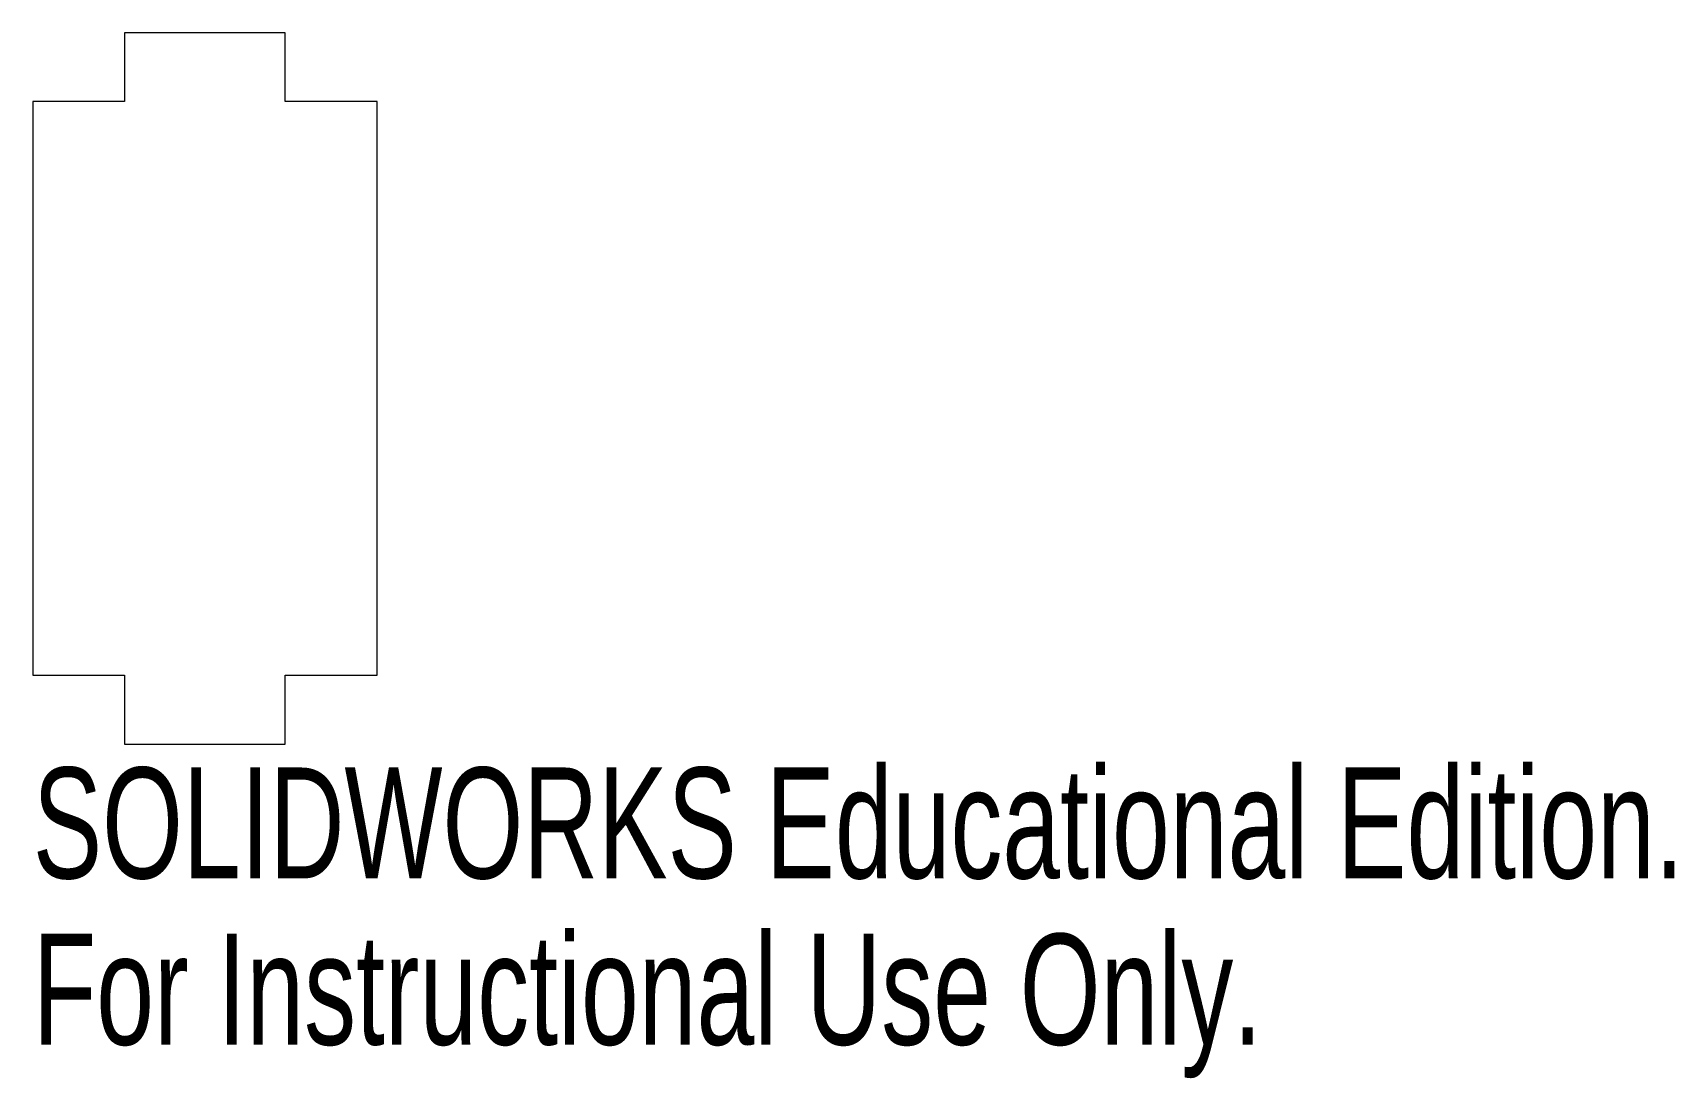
# Model space of a CAD drawing. Header units: millimetres. Extents: x -0.75 to 6.4, y -3.01 to 1.55.
import ezdxf

# ---------------------------------------------------------------- set-up
doc = ezdxf.new("R2010")
doc.units = ezdxf.units.MM
doc.styles.add('SLDTEXTSTYLE0', font='TXT', dxfattribs={"width": 0.7})

msp = doc.modelspace()

# ---------------------------------------------------------------- linework, layer by layer
at = {"color": 7, "linetype": 'Continuous', "lineweight": 15}
for p, q in [((-0.35, 1.55), (-0.35, 1.25)), ((0.35, 1.55), (-0.35, 1.55)), ((0.35, 1.25), (0.35, 1.55)), ((-0.75, 1.25), (-0.75, -1.25)), ((-0.35, 1.25), (-0.75, 1.25)), ((0.75, 1.25), (0.35, 1.25)), ((0.75, -1.25), (0.75, 1.25)), ((-0.75, -1.25), (-0.35, -1.25)), ((-0.35, -1.25), (-0.35, -1.55)), ((0.35, -1.55), (0.35, -1.25)), ((0.35, -1.25), (0.75, -1.25)), ((-0.35, -1.55), (0.35, -1.55))]:
    msp.add_line(p, q, dxfattribs=at)

# ---------------------------------------------------------------- texts
at = {"color": 7, "linetype": 'Continuous', "char_height": 0.483362, "attachment_point": 1, "style": 'SLDTEXTSTYLE0'}
for s, insert in [('SOLIDWORKS Educational Edition.', (-0.75, -1.652)), ('For Instructional Use Only.', (-0.75, -2.377))]:
    msp.add_mtext(s, dxfattribs=dict(at, insert=insert))

doc.saveas('drawing.dxf')
